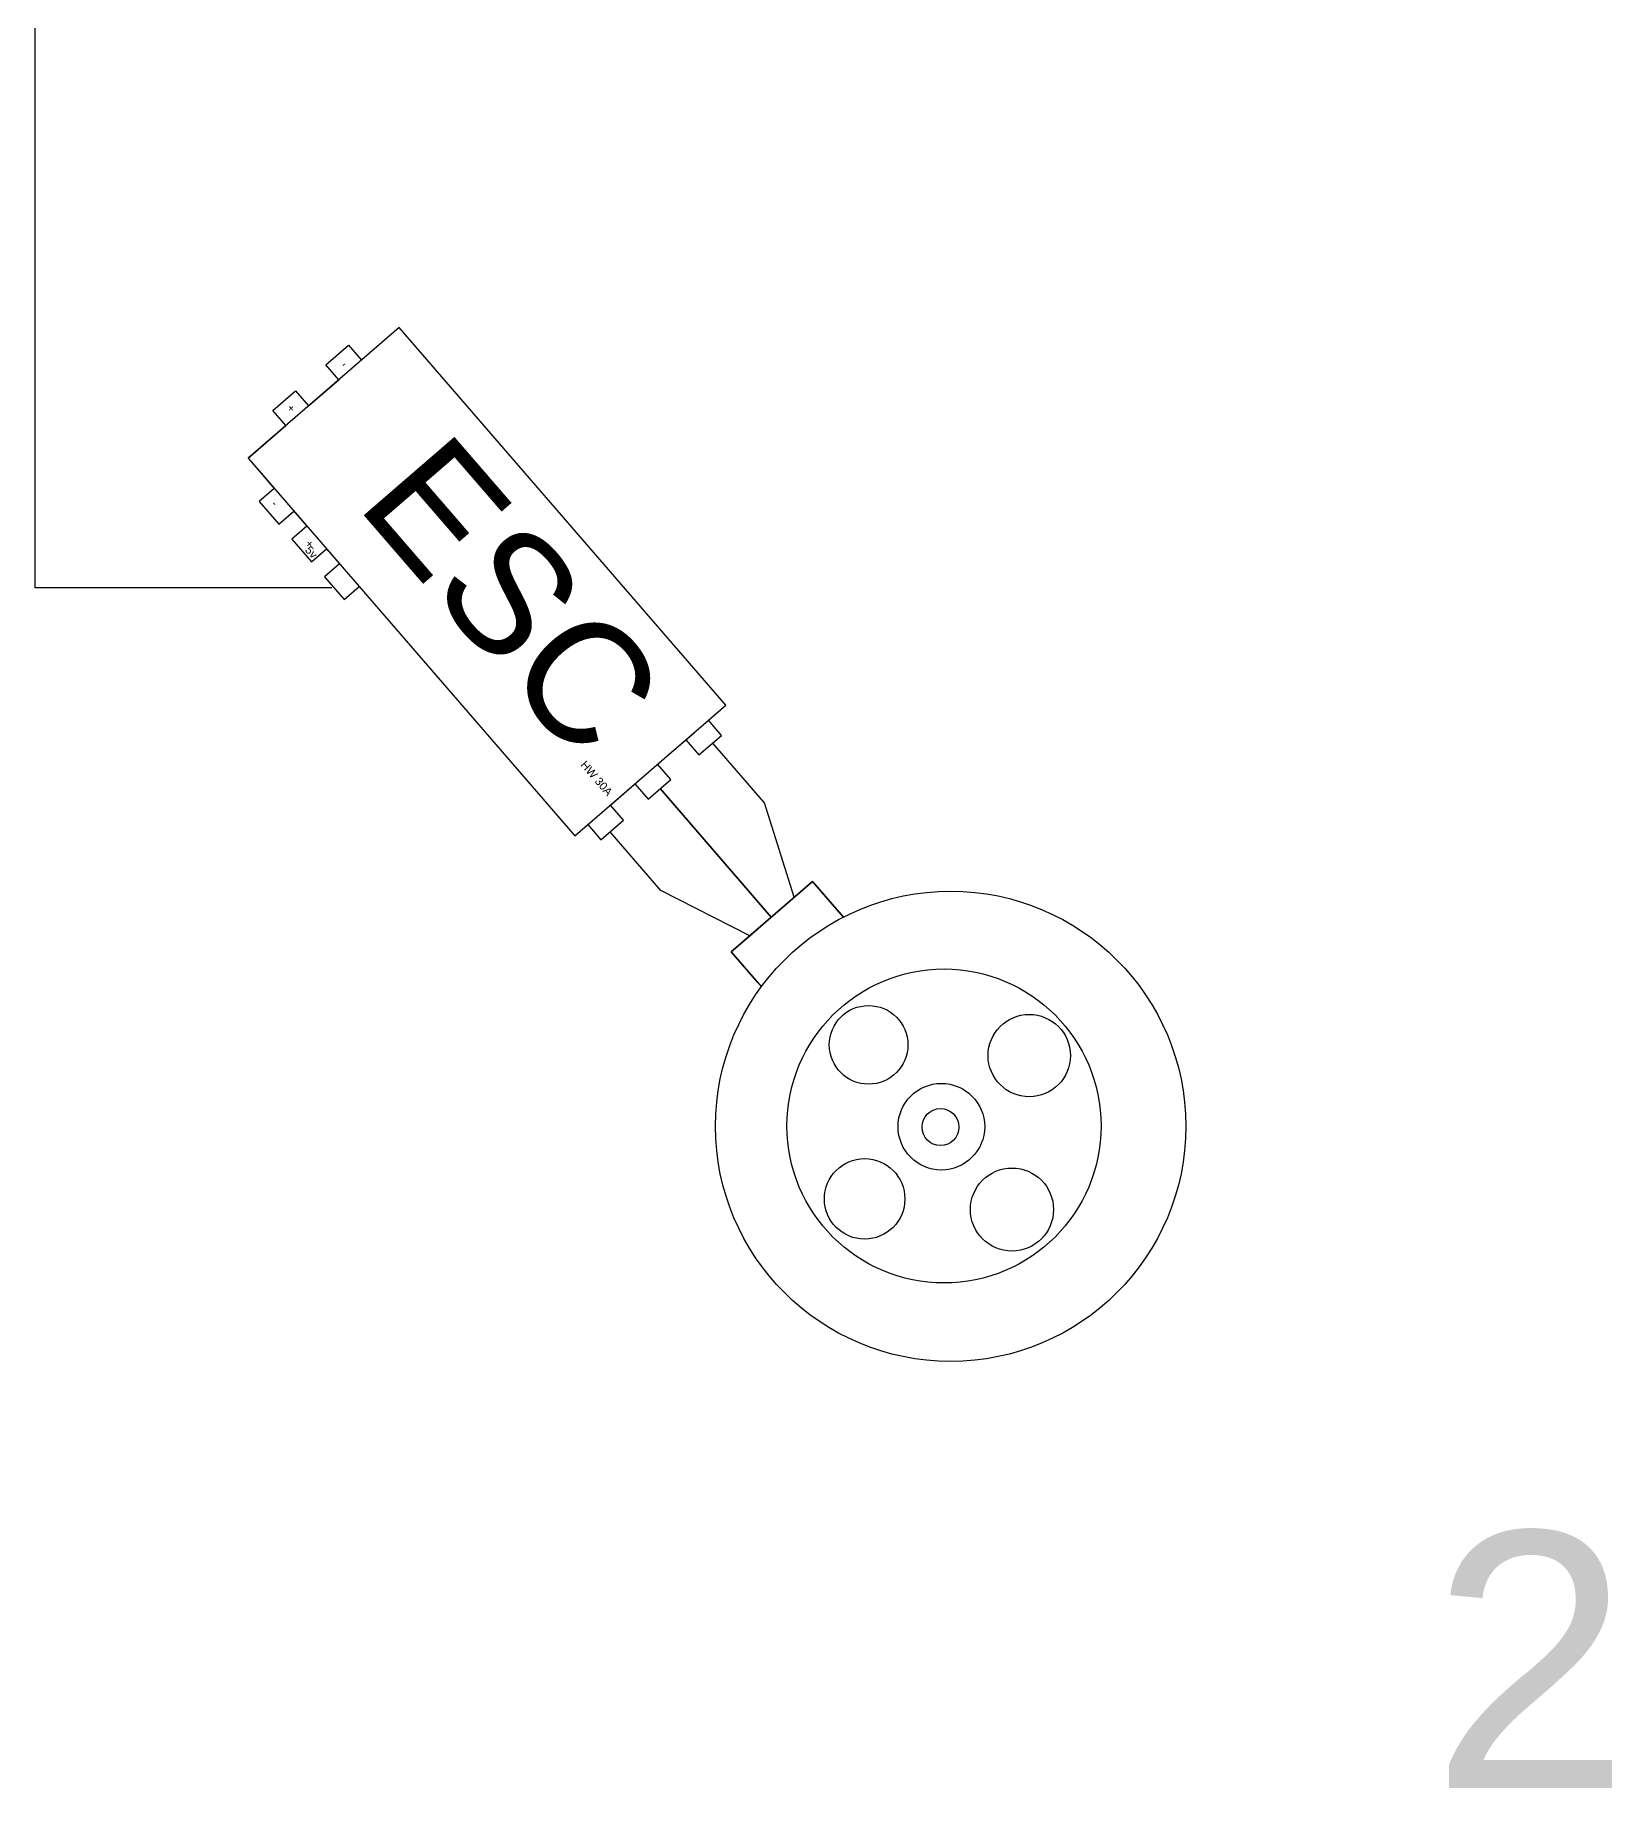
# Model space of a CAD drawing. Header units: millimetres. Extents: x 390 to 971, y 268 to 819.
# Drawn here: x 764.1 to 961.1, y 269.6 to 488.7 of the extents above; entities that cross this region are included whole.
import ezdxf

# ---------------------------------------------------------------- set-up
doc = ezdxf.new("R2010")
doc.units = ezdxf.units.MM
doc.styles.get("Standard").update_dxf_attribs({"font": 'arial.ttf'})

msp = doc.modelspace()

# ---------------------------------------------------------------- linework, layer by layer
for p, q in [((764.08, 419.63), (764.08, 557.39)), ((809.58, 452.15), (790.7, 435.82)), ((850.4, 404.95), (809.58, 452.15)), ((800.39, 447.5), (803.22, 449.95)), ((803.22, 449.95), (804.86, 448.06)), ((802.02, 445.61), (800.39, 447.5)), ((798.25, 442.35), (802.02, 445.61)), ((793.78, 441.79), (796.61, 444.24)), ((796.61, 444.24), (798.25, 442.35)), ((795.42, 439.9), (793.78, 441.79)), ((790.7, 435.82), (795.42, 439.9)), ((790.7, 435.82), (831.52, 388.62)), ((790.7, 435.82), (793.96, 432.04)), ((793.96, 432.04), (792.07, 430.41)), ((792.07, 430.41), (794.52, 427.58)), ((794.52, 427.58), (796.41, 429.21)), ((798.04, 427.32), (796.16, 425.69)), ((796.41, 429.21), (798.04, 427.32)), ((796.16, 425.69), (798.61, 422.86)), ((798.61, 422.86), (800.49, 424.49)), ((800.49, 424.49), (802.13, 422.6)), ((802.13, 422.6), (800.24, 420.97)), ((800.24, 420.97), (802.69, 418.14)), ((801.16, 419.63), (764.08, 419.63)), ((802.69, 418.14), (804.58, 419.77)), ((831.52, 388.62), (850.4, 404.95)), ((849.85, 401.18), (848.22, 403.06)), ((842.77, 398.35), (846.41, 401.5)), ((847.02, 398.73), (849.85, 401.18)), ((845.39, 400.61), (847.02, 398.73)), ((855.23, 392.73), (848.75, 400.22)), ((843.49, 395.67), (841.86, 397.56)), ((835.97, 392.47), (839.94, 395.9)), ((839.02, 395.11), (840.66, 393.22)), ((840.66, 393.22), (843.49, 395.67)), ((856.06, 378.47), (842.17, 394.53)), ((842.17, 394.53), (856.06, 378.47)), ((837.6, 390.58), (835.97, 392.47)), ((858.93, 380.95), (855.23, 392.73)), ((831.52, 388.62), (833.14, 390.02)), ((833.14, 390.02), (834.77, 388.13)), ((834.77, 388.13), (837.6, 390.58)), ((842.27, 381.81), (835.93, 389.13)), ((853.36, 376.14), (842.27, 381.81)), ((851.05, 374.14), (861.21, 382.93)), ((861.21, 382.93), (851.05, 374.14)), ((861.21, 382.93), (865.07, 378.47)), ((865.07, 378.47), (861.21, 382.93)), ((856.06, 378.47), (858.93, 380.95)), ((853.36, 376.14), (856.06, 378.47)), ((851.05, 374.14), (853.36, 376.14)), ((854.35, 370.32), (851.05, 374.14)), ((851.05, 374.14), (854.83, 369.77))]:
    msp.add_line(p, q)
for centre, radius in [((878.47, 352.32), 29.38), ((877.64, 352.36), 19.62), ((868.22, 362.5), 4.91), ((888.29, 361.16), 5.14), ((877.31, 352.27), 5.41), ((877.2, 352.23), 2.31), ((867.72, 343.25), 5.03), ((886.13, 341.92), 5.19)]:
    msp.add_circle(centre, radius)

# ---------------------------------------------------------------- texts
at = {"attachment_point": 1}
for s, width, gutter_width, insert, char_height, rotation in [('-', 1, 12.5, (802.08, 447.79), 1, 42.3126), ('+', 1, 12.5, (795.42, 442.15), 1, 42.3126), ('ESC{\\H0.06677x;HW 30A}', 62.404, 31.2, (815.35, 439.78), 14.977, 310.8579), ('-', 1, 12.5, (794.26, 430.7), 1, 312.3126), ('+', 1, 12.5, (798.47, 425.75), 1, 312.3126), ('5v', 1, 12.5, (798.48, 424.95), 1, 312.3126)]:
    msp.add_mtext_dynamic_manual_height_columns(s, width=width, gutter_width=gutter_width, heights=[0], dxfattribs=dict(at, insert=insert, char_height=char_height, rotation=rotation))
at = {"insert": (938.47, 301.64), "char_height": 32, "attachment_point": 1}
msp.add_mtext_dynamic_manual_height_columns('2', width=60.6768, gutter_width=12.5, heights=[0], dxfattribs=at)

doc.saveas('drawing.dxf')
